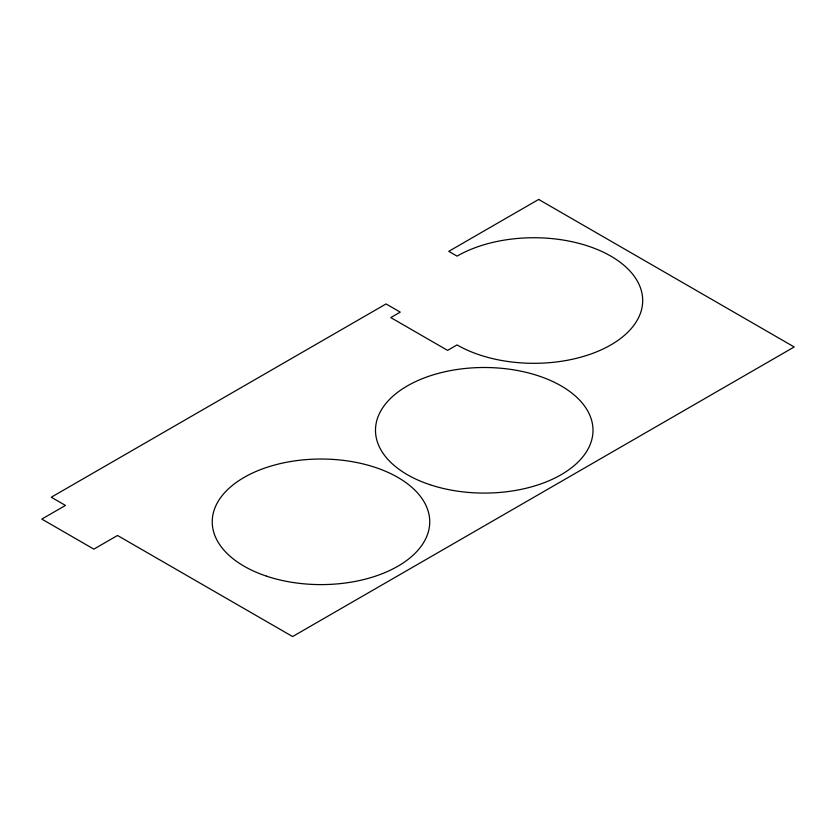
<?xml version="1.0" encoding="UTF-8"?>
<svg xmlns="http://www.w3.org/2000/svg" width="836" height="836" viewBox="0 0 836 836"><rect width="100%" height="100%" fill="white"/><g stroke="black" fill="none" stroke-linecap="round" stroke-linejoin="round"><path stroke-width="1.25" d="M538.666 199.438L448.754 251.343L457.041 256.129A108.743 62.784 0 0 1 610.834 256.129A108.743 62.784 0 0 1 610.834 344.923A108.743 62.784 0 0 1 457.041 344.923L447.573 350.378L390.788 317.596L400.256 312.131L386.054 303.938L51.268 497.232L65.459 505.425L41.8 519.083L93.851 549.137L117.51 535.479L292.6 636.562L794.2 346.971L538.666 199.438M429.871 484.671A108.743 62.784 0 0 0 592.996 430.289A108.743 62.784 0 0 0 429.871 375.918A108.743 62.784 0 0 0 429.871 484.671M266.621 576.192A108.743 62.784 0 0 0 429.735 521.821A108.743 62.784 0 0 0 266.621 467.439A108.743 62.784 0 0 0 266.621 576.192"/></g></svg>
